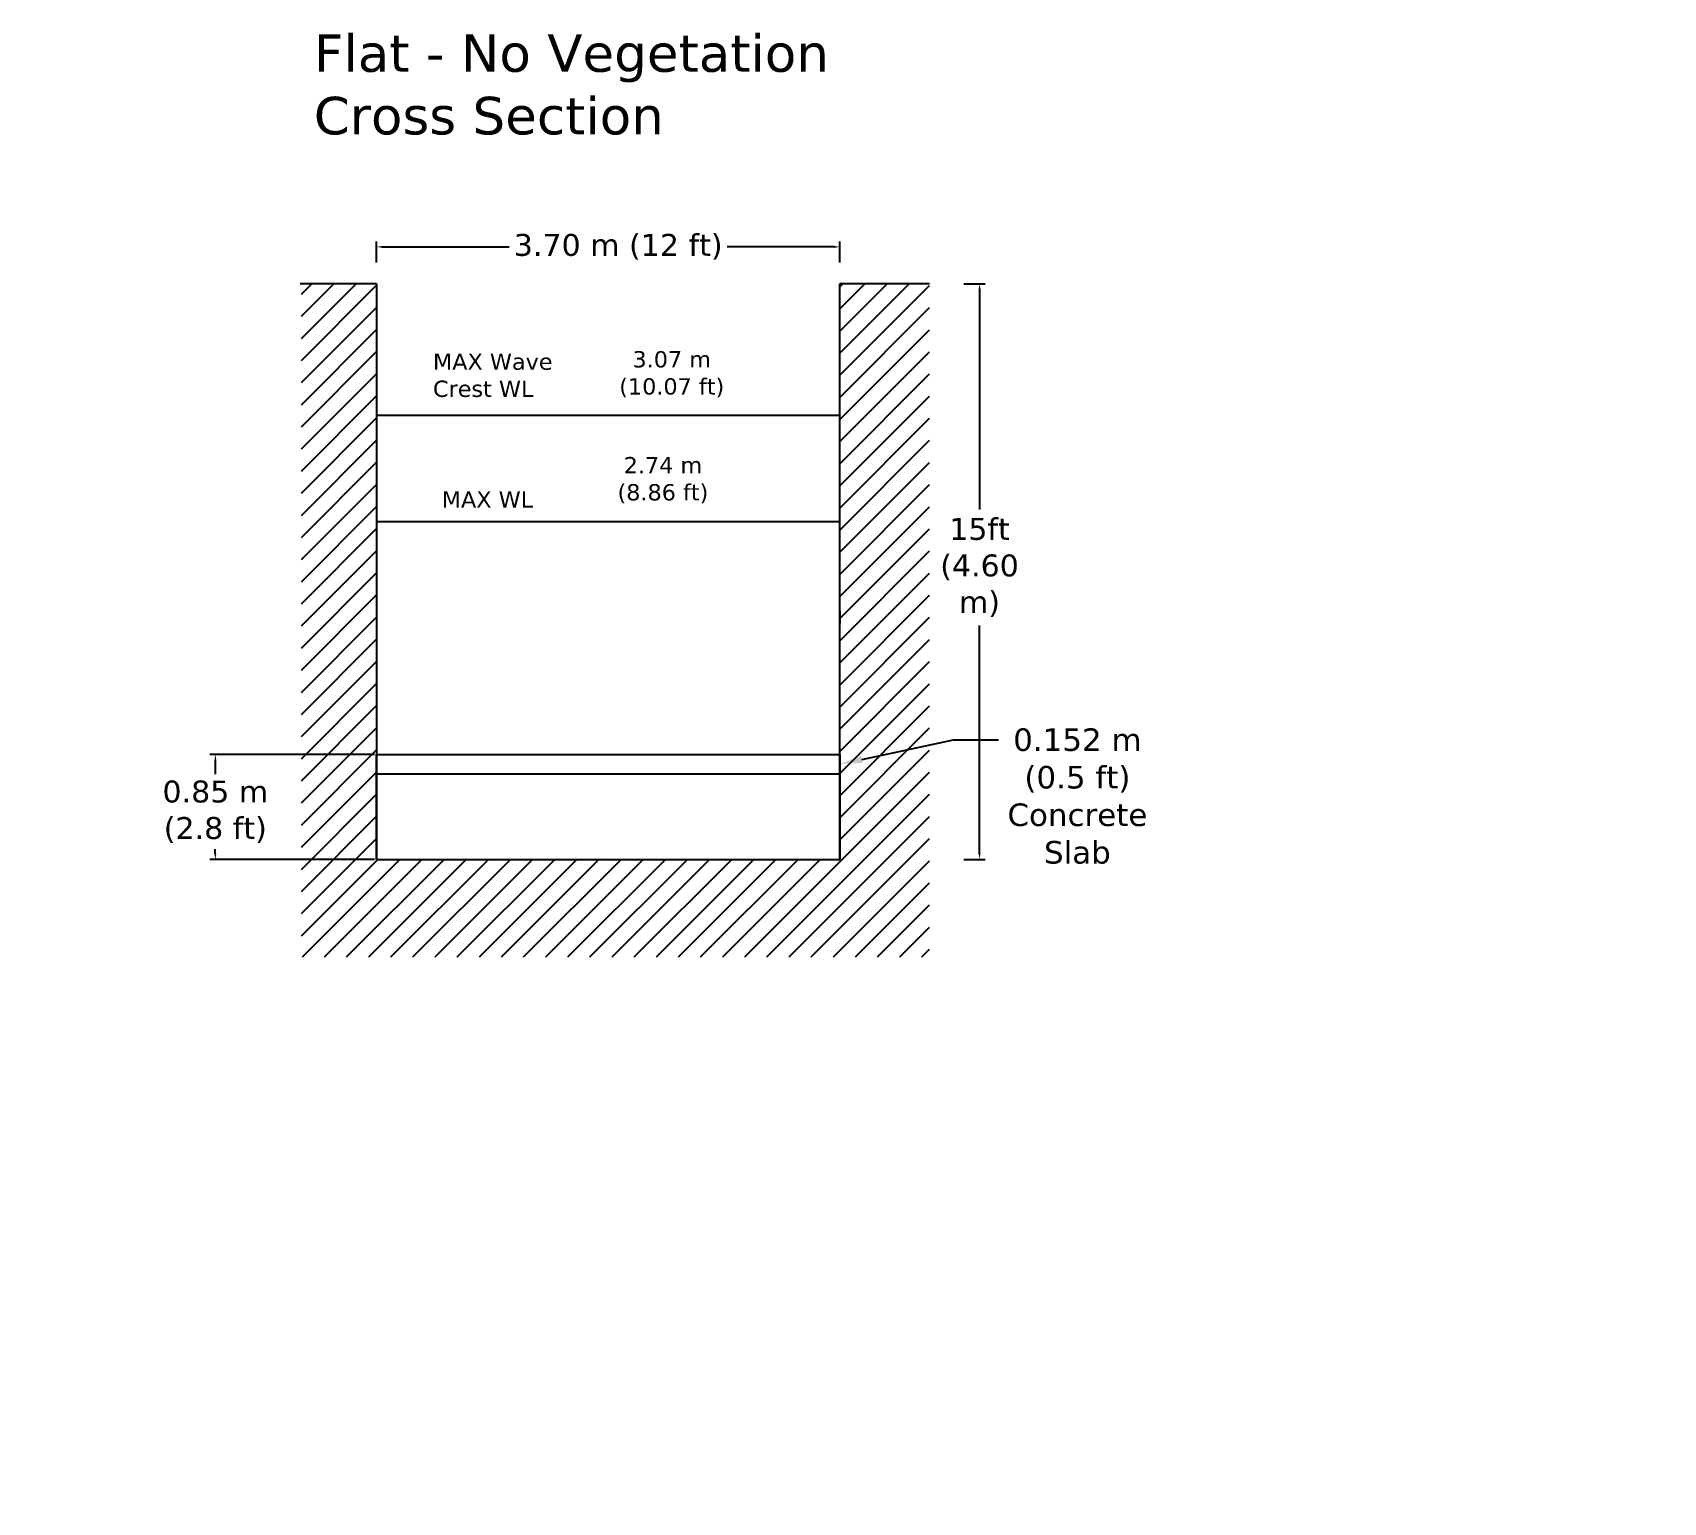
# Model space of a CAD drawing. Header units: feet. Extents: x 0 to 695, y -979 to -294.
# Drawn here: x 140.79 to 153.82, y -488.03 to -476.29 of the extents above; entities that cross this region are included whole.
import ezdxf
from ezdxf import colors
from ezdxf.entities.mleader import LeaderData, LeaderLine
from ezdxf.math import Vec2, Vec3

# ---------------------------------------------------------------- set-up
doc = ezdxf.new("R2010")
doc.units = ezdxf.units.FT
doc.header["$MEASUREMENT"] = 0
doc.header["$PDMODE"] = 35
doc.layers.add('ATM Mangroves', color=3, linetype='Continuous')
doc.layers.add('Beach Slopes', color=80, linetype='Continuous')
doc.styles.get("Standard").update_dxf_attribs({"font": 'verdana.ttf'})
doc.dimstyles.new('Meters', dxfattribs={"dimscale": 0.25, "dimtxt": 1, "dimasz": 0.18, "dimexe": 0.178, "dimexo": 0.0625, "dimgap": 0.09, "dimtad": 0, "dimtih": 1, "dimtoh": 1, "dimzin": 0, "dimdsep": 46, "dimtxsty": 'Standard', "dimcen": 0.09, "dimazin": 0, "dimtfac": 1, "dimtofl": 0, "dimtmove": 0, "dimatfit": 3, "dimfxl": 0.5, "dimfxlon": 1, "dimtolj": 1, "dimtzin": 0, "dimarcsym": 0})

# ---------------------------------------------------------------- blocks, each defined once
blk = doc.blocks.new('*D49')
at = {"layer": 'ATM Mangroves', "color": 0, "lineweight": -2, "transparency": 16777216}
for p, q in [((148.233, -478.291), (148.403, -478.291)), ((148.358, -478.336), (148.358, -480.095)), ((148.358, -482.846), (148.358, -481.021)), ((148.233, -482.891), (148.403, -482.891))]:
    blk.add_line(p, q, dxfattribs=at)
at = {"layer": 'ATM Mangroves', "color": 0, "transparency": 16777216}
for points in [[(148.351, -478.336), (148.366, -478.336), (148.358, -478.291)], [(148.351, -482.846), (148.366, -482.846), (148.358, -482.891)]]:
    blk.add_solid(points, dxfattribs=at)
at = {"layer": 'Defpoints', "color": 0, "transparency": 16777216}
for p in [(143.541, -478.291), (143.541, -482.891), (148.358, -482.891)]:
    blk.add_point(p, dxfattribs=at)
at = {"layer": 'ATM Mangroves', "color": 0, "transparency": 16777216, "insert": (148.358, -480.558), "char_height": 0.25, "width": 0.19672, "attachment_point": 5}
blk.add_mtext('\\A1;{\\H0.7x;15ft (4.60 m)}', dxfattribs=at)
blk = doc.blocks.new('*D115')
at = {"layer": 'ATM Mangroves', "color": 0, "lineweight": -2, "transparency": 16777216}
for p, q in [((143.541, -478.122), (143.541, -477.953)), ((143.586, -477.997), (144.599, -477.997)), ((147.196, -477.997), (146.342, -477.997)), ((147.241, -478.122), (147.241, -477.953))]:
    blk.add_line(p, q, dxfattribs=at)
at = {"layer": 'ATM Mangroves', "color": 0, "transparency": 16777216}
for points in [[(143.586, -477.99), (143.586, -478.005), (143.541, -477.997)], [(147.196, -477.99), (147.196, -478.005), (147.241, -477.997)]]:
    blk.add_solid(points, dxfattribs=at)
at = {"layer": 'Defpoints', "color": 0, "transparency": 16777216}
for p in [(147.241, -477.997), (143.541, -478.291), (147.241, -478.291)]:
    blk.add_point(p, dxfattribs=at)
at = {"layer": 'ATM Mangroves', "color": 0, "transparency": 16777216, "insert": (145.471, -477.997), "char_height": 0.25, "attachment_point": 5}
blk.add_mtext('\\A1;{\\H0.7x;3.70 m (12 ft)}', dxfattribs=at)
blk = doc.blocks.new('*D116')
at = {"layer": 'ATM Mangroves', "color": 0, "lineweight": -2, "transparency": 16777216}
for p, q in [((143.525, -482.053), (142.208, -482.053)), ((142.252, -482.098), (142.252, -482.211)), ((142.252, -482.846), (142.252, -482.809)), ((143.525, -482.891), (142.208, -482.891))]:
    blk.add_line(p, q, dxfattribs=at)
at = {"layer": 'ATM Mangroves', "color": 0, "transparency": 16777216}
for points in [[(142.245, -482.098), (142.26, -482.098), (142.252, -482.053)], [(142.245, -482.846), (142.26, -482.846), (142.252, -482.891)]]:
    blk.add_solid(points, dxfattribs=at)
at = {"layer": 'Defpoints', "color": 0, "transparency": 16777216}
for p in [(143.541, -482.053), (142.252, -482.891), (143.541, -482.891)]:
    blk.add_point(p, dxfattribs=at)
at = {"layer": 'ATM Mangroves', "color": 0, "transparency": 16777216, "insert": (142.252, -482.51), "char_height": 0.25, "attachment_point": 5}
blk.add_mtext('\\A1;{\\H0.7x;0.85 m \\P(2.8 ft)}', dxfattribs=at)

msp = doc.modelspace()

# ---------------------------------------------------------------- hatches: boundary and pattern name
at = {"layer": 'ATM Mangroves', "transparency": 33554687}
h = msp.add_hatch(dxfattribs=at)
h.set_pattern_fill('ANSI31')
h.set_pattern_definition([(45, (-11.17616, -89.43237), (-0.088388348, 0.088388348), [])])
h.paths.add_polyline_path([(143.541, -478.291), (142.94, -478.291), (142.94, -483.67), (147.959, -483.67), (147.959, -478.291), (147.241, -478.291), (147.241, -482.891), (143.541, -482.891)])
h = msp.add_hatch(dxfattribs=at)
h.set_pattern_fill('AR-SAND', scale=0.09)
h.set_pattern_definition([(37.5, (0, 0), (-0.005669402, 0.17341414), [0, -0.1368, 0, -0.153, 0, -0.14625]), (7.5, (0, 0), (0.1592799, 0.25399315), [0, -0.0738, 0, -0.1233, 0, -0.04725]), (327.5, (-0.1107, 0), (0.280272768, 0.000509315), [0, -0.045, 0, -0.162, 0, -0.2115]), (317.5, (-0.1107, 0), (0.27055139, 0.0789908), [0, -0.0225, 0, -0.1062, 0, -0.1215])])
h.paths.add_polyline_path([(149.098, -498.205), (147.805, -498.205), (147.805, -498.973), (149.098, -498.973)])
h.paths.add_polyline_path([(150.49, -498.205), (149.198, -498.205), (149.198, -498.973), (150.49, -498.973)])
h.paths.add_polyline_path([(150.953, -498.205), (150.59, -498.205), (150.591, -498.973), (150.953, -498.973)])
h.paths.add_polyline_path([(147.705, -498.205), (147.253, -498.205), (147.253, -498.973), (147.705, -498.973)])
h.paths.add_polyline_path([(157.419, -498.224), (156.967, -498.224), (156.967, -498.992), (157.419, -498.992)])
h.paths.add_polyline_path([(158.811, -498.224), (157.519, -498.224), (157.519, -498.992), (158.811, -498.992)])
h.paths.add_polyline_path([(160.204, -498.224), (158.911, -498.224), (158.912, -498.992), (160.204, -498.992)])
h.paths.add_polyline_path([(160.667, -498.224), (160.304, -498.224), (160.304, -498.992), (160.667, -498.992)])
h.paths.add_polyline_path([(136.802, -485.771, -0.024824), (136.777, -485.72), (136.777, -485.476), (135.405, -485.476, 0.34479), (136.802, -487.078)])
h.paths.add_polyline_path([(138.849, -485.476), (137.346, -485.476), (137.346, -485.72, -0.024824), (137.321, -485.771), (137.321, -487.098, 0.366457)])
h.paths.add_polyline_path([(132.228, -482.872), (132.635, -482.872), (132.635, -482.104), (132.228, -482.104)])
h.paths.add_polyline_path([(132.735, -482.872), (134.028, -482.872), (134.028, -482.104), (132.735, -482.104)])
h.paths.add_polyline_path([(134.128, -482.872), (135.42, -482.872), (135.42, -482.104), (134.128, -482.104)])
h.paths.add_polyline_path([(135.521, -482.872), (135.928, -482.872), (135.928, -482.104), (135.52, -482.104)])

# ---------------------------------------------------------------- linework, layer by layer
at = {"layer": 'ATM Mangroves', "color": 7, "transparency": 33554687}
for p, q in [((143.541, -478.291), (142.93, -478.291)), ((143.541, -478.291), (143.541, -482.891)), ((147.241, -482.891), (147.241, -478.291)), ((147.959, -478.291), (147.241, -478.291)), ((143.541, -479.341), (147.241, -479.341)), ((143.541, -480.191), (147.241, -480.191)), ((147.241, -480.906), (147.241, -481.006)), ((147.241, -482.129), (147.241, -481.749)), ((143.541, -482.891), (143.541, -482.053)), ((143.541, -482.053), (147.241, -482.053)), ((147.241, -482.053), (147.241, -482.891)), ((143.487, -482.129), (143.487, -482.129)), ((143.541, -482.282), (143.541, -482.129)), ((143.541, -482.206), (147.241, -482.206)), ((147.241, -482.129), (147.241, -482.129)), ((143.541, -482.891), (143.541, -482.282)), ((143.541, -482.282), (143.541, -482.561)), ((143.541, -482.891), (147.241, -482.891)), ((144.091, -482.891), (144.191, -482.891)), ((144.091, -482.891), (144.191, -482.891)), ((145.291, -482.891), (145.391, -482.891)), ((145.291, -482.891), (145.391, -482.891)), ((146.591, -482.891), (146.691, -482.891)), ((146.591, -482.891), (146.691, -482.891))]:
    msp.add_line(p, q, dxfattribs=at)

# ---------------------------------------------------------------- texts
at = {"layer": 'ATM Mangroves', "color": 7, "transparency": 33554687, "insert": (143.039, -476.298), "char_height": 0.3, "attachment_point": 1}
msp.add_mtext_dynamic_manual_height_columns('Flat - No Vegetation Cross Section', width=5.07628, gutter_width=1, heights=[0], dxfattribs=at)
at = {"layer": 'Beach Slopes', "color": 0, "transparency": 33554687, "char_height": 0.13, "attachment_point": 1}
for s, width, insert in [('\\pxqc;3.07 m (10.07 ft)', 1.22368, (145.287, -478.83)), ('MAX Wave Crest WL', 1.04255, (143.991, -478.849)), ('\\pxqc;2.74 m (8.86 ft)', 0.96698, (145.345, -479.676)), ('MAX WL', 6.93141, (144.061, -479.95))]:
    msp.add_mtext_dynamic_manual_height_columns(s, width=width, gutter_width=1, heights=[0], dxfattribs=dict(at, insert=insert))

# ---------------------------------------------------------------- dimensions: what is measured, and where the dimension line sits
at = {"layer": 'ATM Mangroves', "color": 7, "transparency": 33554687}
dim = msp.add_linear_dim(base=(147.241, -477.997), p1=(143.541, -478.291), p2=(147.241, -478.291), text='{\\H0.7x;<> (12 ft)}', dimstyle='Meters', override={"dimpost": ' m'}, dxfattribs=at)
dim.commit()
dim.dimension.update_dxf_attribs({"geometry": '*D115', "text_midpoint": (145.471, -477.997), "dimtype": 160})
for base, p1, text, override, picture, middle in [((148.358, -482.891), (143.541, -478.291), '{\\H0.7x;15ft (<>)}', {"dimpost": ' m'}, '*D49', (148.358, -480.558)), ((142.252, -482.891), (143.541, -482.053), '{\\H0.7x;0.85 m \\P(2.8 ft)}', {"dimpost": ' m', "dimfxlon": 0}, '*D116', (142.252, -482.51))]:
    dim = msp.add_linear_dim(base=base, p1=p1, p2=(143.541, -482.891), angle=90, text=text, dimstyle='Meters', override=override, dxfattribs=at)
    dim.commit()
    dim.dimension.update_dxf_attribs({"geometry": picture, "text_midpoint": middle, "dimtype": 160})

# ---------------------------------------------------------------- leaders
ml = msp.add_multileader_mtext('Standard', dxfattribs=at)
ml.set_content('0.152 m (0.5 ft) Concrete Slab', color=7)
ml.set_leader_properties()
ml.build(insert=Vec2(0, 0))
ml.multileader.update_dxf_attribs({"dogleg_length": 0.36, "arrow_head_size": 0.18})
ctx = ml.context
ctx.base_point, ctx.char_height, ctx.arrow_head_size, ctx.landing_gap_size, ctx.plane_origin = Vec3(148.509, -481.936), 0.18, 0.18, 0.09, Vec3(150.811, -480.612)
ctx.text_align_type = 1
notes = []
notes.append((ctx, [(1, (1, 1, 0), (148.149, -481.936), (1, 0), 0.36, [(0, [(147.241, -482.129)], 0, [])])]))
ctx.mtext.insert, ctx.mtext.width, ctx.mtext.defined_height, ctx.mtext.alignment, ctx.mtext.flow_direction = Vec3(149.14, -481.844), 1.5404, 0.778, 2, 5
for ctx, leaders in notes:
    for number, flags, end, landing, length, lines in leaders:
        leader = LeaderData()
        leader.index, (leader.has_last_leader_line, leader.has_dogleg_vector, leader.attachment_direction) = number, flags
        leader.last_leader_point, leader.dogleg_vector, leader.dogleg_length = Vec3(end), Vec3(landing), length
        for number, points, colour, breaks in lines:
            line = LeaderLine()
            line.index, line.vertices, line.color, line.breaks = number, Vec3.list(points), colors.encode_raw_color(colour), breaks
            leader.lines.append(line)
        ctx.leaders.append(leader)

doc.saveas('drawing.dxf')
